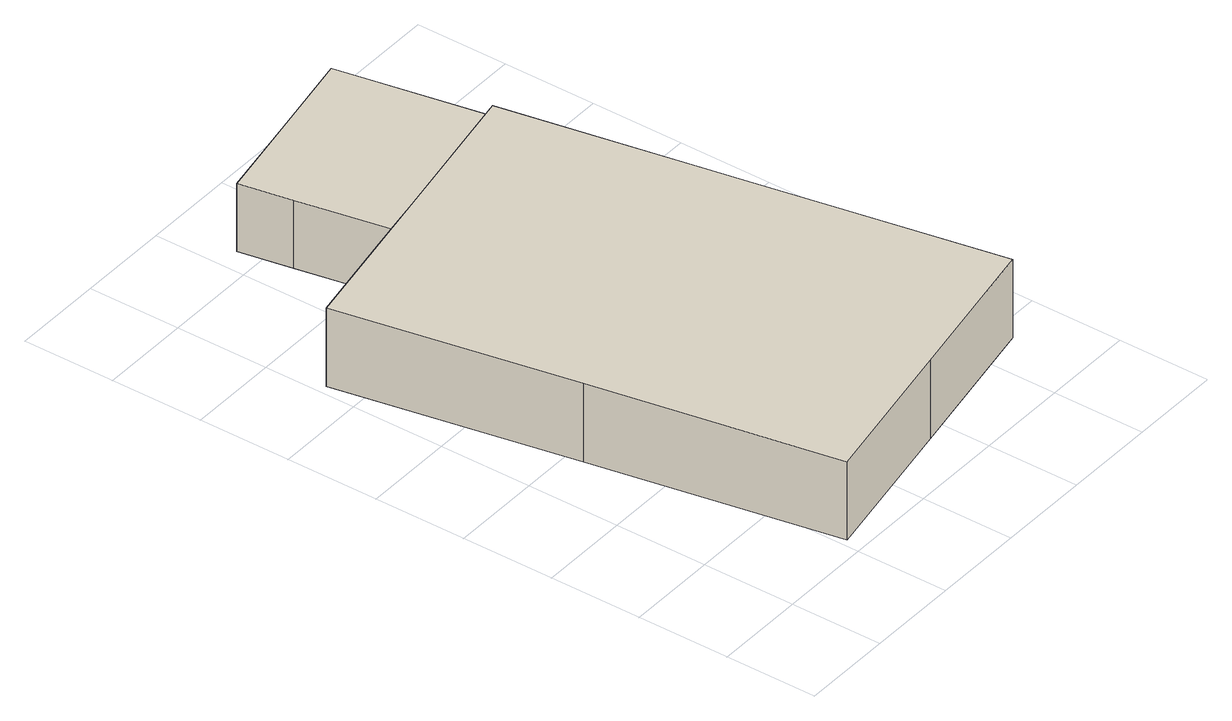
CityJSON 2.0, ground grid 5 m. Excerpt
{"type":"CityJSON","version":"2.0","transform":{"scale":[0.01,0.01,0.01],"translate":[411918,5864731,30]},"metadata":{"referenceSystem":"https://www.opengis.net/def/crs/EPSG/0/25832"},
"CityObjects":{
"building1":{"type":"Building","attributes":{"name":"Silos","Gemeindeschluessel":"03454033","AbsoluteHoehe":"30.889","MittlereTraufHoehe":"35.027","Firsthoehe":"36.483","function":"31001_2720","roofType":"3100","measuredHeight":5.59},"address":[{"country":"Germany","locality":"Lorup"}],"children":["building1-1"],"geometry":[{"type":"MultiSurface","lod":"1","boundaries":[[[0,1,2,3,4,5,6,7,8,9]],[[10,11,12,13,14,15,16,17,18,19]],[[10,19,9,8]],[[11,10,8,7]],[[12,11,7,6]],[[13,12,6,5]],[[14,13,5,4]],[[3,20,21,4]],[[2,22,23,20,3]],[[17,24,25,1]],[[18,17,1,0]],[[19,18,0,9]],[[20,15,14,21]],[[23,26,15,20]],[[22,16,26,23]]]}]},
"building1-1":{"type":"BuildingPart","attributes":{"AbsoluteHoehe":"30.889","MittlereTraufHoehe":"34.487","Firsthoehe":"35.427","roofType":"3100","measuredHeight":4.54},"parents":["building1"],"geometry":[{"type":"MultiSurface","lod":"1","boundaries":[[[22,27,28,29,30,21,23]],[[14,31,32,33,34,16,26]],[[31,14,21,30]],[[32,31,30,29]],[[33,32,29,28]],[[34,33,28,27]],[[16,34,27,22]],[[21,14,15,20]],[[20,15,26,23]],[[26,24,35,23]]]}]}
},
"vertices":[
[2223,403,537],[1976,1724,537],[1737,3004,537],[895,2848,537],[780,2827,537],[564,2787,537],[53,2693,537],[296,1409,537],[542,89,537],[1383,246,537],[542,89,89],[296,1409,89],[53,2693,89],[564,2787,89],[780,2827,89],[895,2848,89],[1737,3004,89],[1976,1724,89],[2223,403,89],[1383,246,89],[895,2848,477],[780,2827,477],[1737,3004,477],[1259,2915,477],[1737,3003,89],[1737,3003,537],[1259,2915,89],
[1587,3811,477],[1108,3722,477],[629,3633,477],[682,3348,477],[682,3348,89],[629,3633,89],[1108,3722,89],[1587,3811,89],[1737,3003,477]
]}
